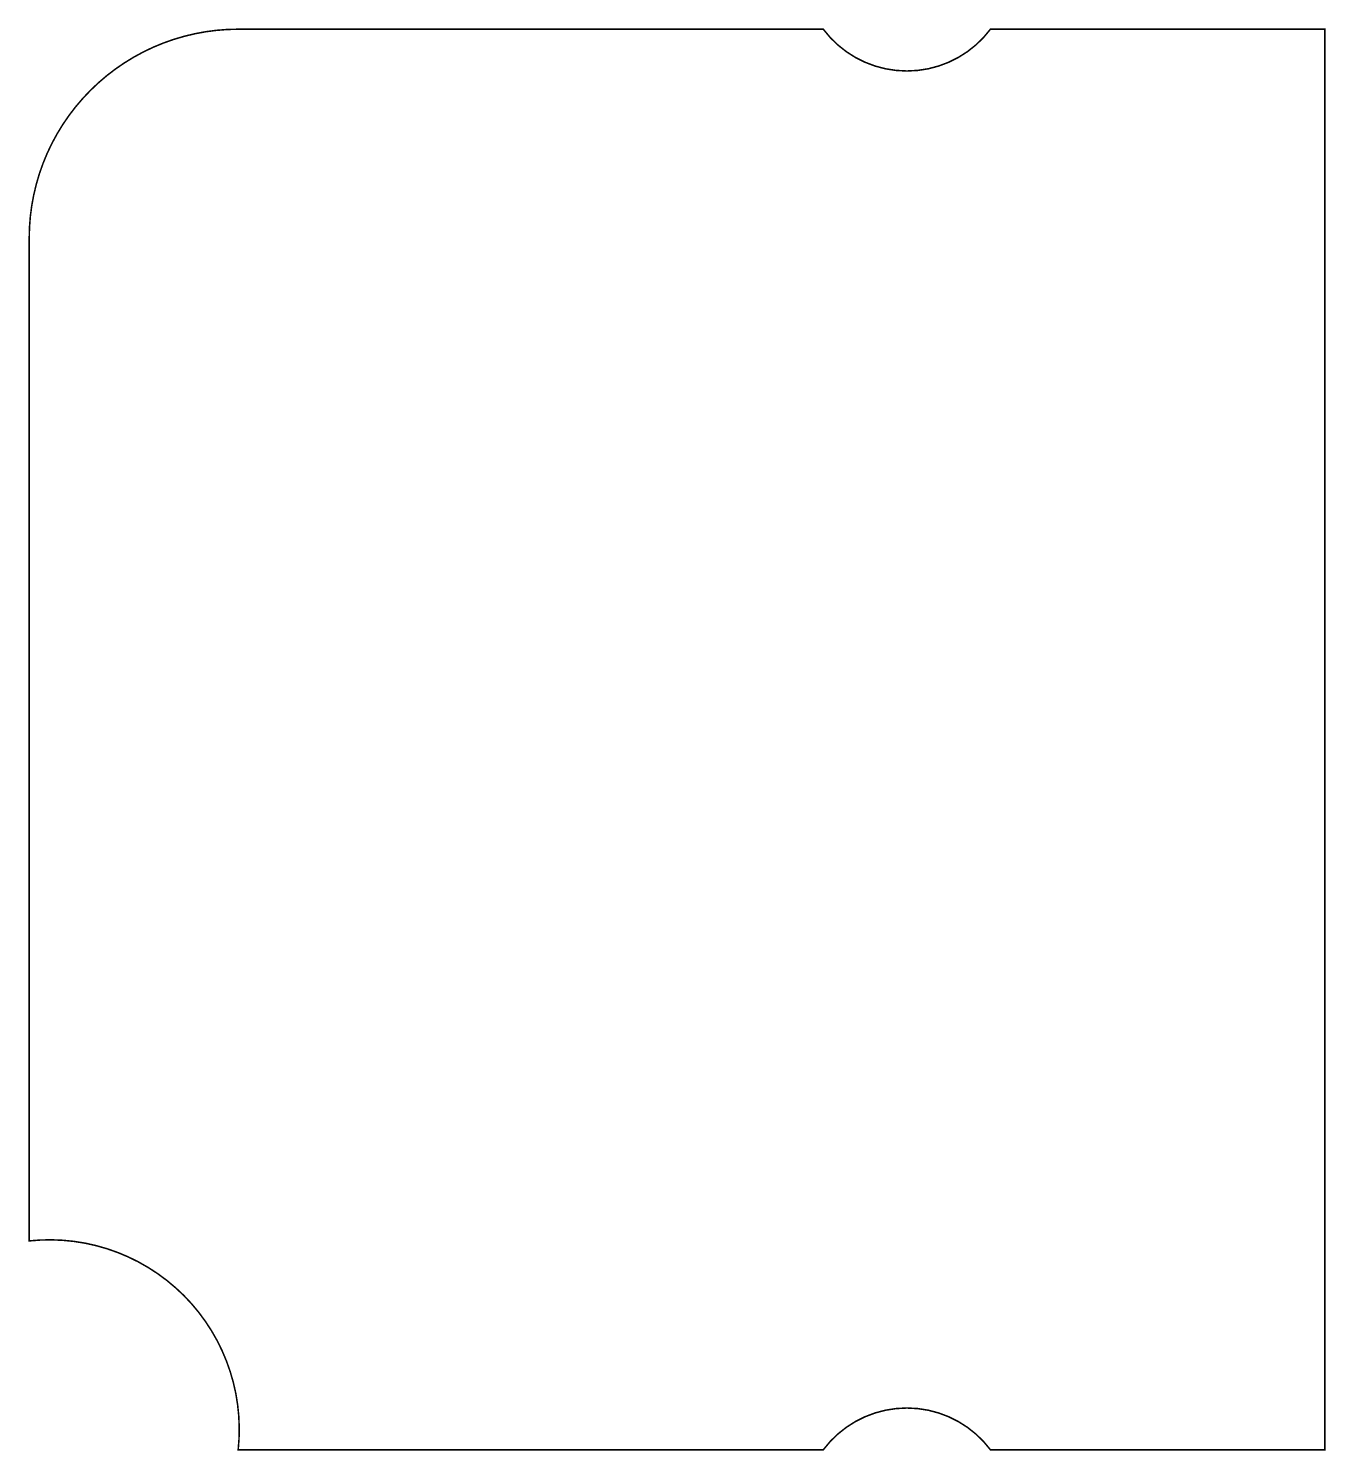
# Model space of a CAD drawing. Extents: x 0 to 4.65, y 0 to 5.1.
import ezdxf

# ---------------------------------------------------------------- set-up
doc = ezdxf.new("R2010")
doc.units = 0
doc.layers.add('Board_Outline', color=13, linetype='CONTINUOUS')

msp = doc.modelspace()

# ---------------------------------------------------------------- linework, layer by layer
at = {"layer": 'Board_Outline', "linetype": 'CONTINUOUS', "const_width": 0.0055}
msp.add_lwpolyline([(0.75, 0), (0.7531, 0.0404), (0.7538, 0.0809), (0.7521, 0.1214), (0.748, 0.1617), (0.7416, 0.2017), (0.7327, 0.2412), (0.7215, 0.2802), (0.708, 0.3184), (0.6923, 0.3557), (0.6744, 0.3921), (0.6543, 0.4273), (0.6322, 0.4612), (0.6081, 0.4938), (0.5822, 0.5249), (0.5544, 0.5544), (0.5249, 0.5821), (0.4938, 0.6081), (0.4612, 0.6322), (0.4273, 0.6543), (0.3921, 0.6744), (0.3557, 0.6923), (0.3184, 0.708), (0.2802, 0.7215), (0.2412, 0.7327), (0.2017, 0.7416), (0.1617, 0.748), (0.1214, 0.7521), (0.0809, 0.7538), (0.0404, 0.7531), (0, 0.75), (0, 4.35), (0.001, 4.3893), (0.0041, 4.4284), (0.0092, 4.4673), (0.0164, 4.5059), (0.0256, 4.5441), (0.0367, 4.5818), (0.0498, 4.6188), (0.0648, 4.6551), (0.0817, 4.6905), (0.1005, 4.725), (0.121, 4.7585), (0.1432, 4.7908), (0.1671, 4.822), (0.1926, 4.8518), (0.2197, 4.8803), (0.2482, 4.9074), (0.278, 4.9329), (0.3092, 4.9568), (0.3415, 4.979), (0.375, 4.9995), (0.4095, 5.0183), (0.4449, 5.0352), (0.4812, 5.0502), (0.5182, 5.0633), (0.5559, 5.0744), (0.5941, 5.0836), (0.6327, 5.0908), (0.6716, 5.0959), (0.7107, 5.099), (0.75, 5.1), (2.85, 5.1), (2.8747, 5.0703), (2.9024, 5.0434), (2.9327, 5.0194), (2.9652, 4.9987), (2.9998, 4.9814), (3.0359, 4.9678), (3.0733, 4.9579), (3.1114, 4.952), (3.15, 4.95), (3.1886, 4.952), (3.2267, 4.9579), (3.2641, 4.9678), (3.3002, 4.9814), (3.3348, 4.9987), (3.3673, 5.0194), (3.3976, 5.0434), (3.4253, 5.0703), (3.45, 5.1), (4.65, 5.1), (4.65, 0), (3.45, 0), (3.4253, 0.0297), (3.3976, 0.0566), (3.3673, 0.0806), (3.3348, 0.1013), (3.3002, 0.1186), (3.2641, 0.1322), (3.2267, 0.1421), (3.1886, 0.148), (3.15, 0.15), (3.1114, 0.148), (3.0733, 0.1421), (3.0359, 0.1322), (2.9998, 0.1186), (2.9652, 0.1013), (2.9327, 0.0806), (2.9024, 0.0566), (2.8747, 0.0297), (2.85, 0), (0.75, 0)], dxfattribs=at)

doc.saveas('drawing.dxf')
